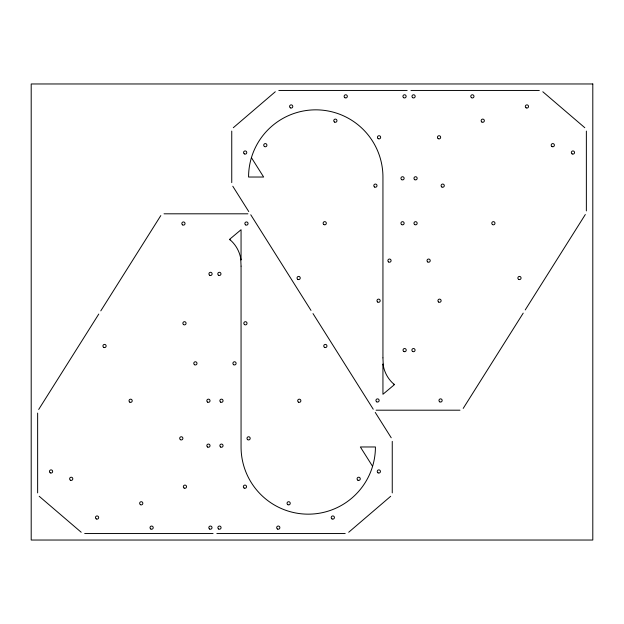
<?xml version="1.0" encoding="UTF-8"?>
<svg xmlns="http://www.w3.org/2000/svg" width="624" height="624" viewBox="0 0 624 624"><rect width="100%" height="100%" fill="white"/><g stroke="black" fill="none" stroke-linecap="round" stroke-linejoin="round"><path stroke-width="0.94" d="M241.059 259.873L241.059 229.718L229.507 239.405L230.022 239.85M382.941 364.127L382.941 394.282L394.493 384.595L393.978 384.15M241.059 266.05L240.786 259.802M382.941 357.95L383.214 364.198M38.68 409.477L98.771 314.067M100.784 310.877L160.797 215.592M463.203 408.408L523.216 313.123M525.229 309.933L585.32 214.523M233.298 127.717L275.293 91.751M348.707 532.249L390.702 496.283M278.803 90.457L407.168 90.457M410.935 90.457L539.308 90.457M164.026 213.806L247.892 213.806M376.108 410.194L459.974 410.194M84.692 533.543L213.065 533.543M216.832 533.543L345.197 533.543M542.81 91.751L584.805 127.717M39.195 496.283L81.19 532.249M251.573 157.903L263.64 177.029L248.57 177.029A67.189 67.189 0 0 1 315.752 109.84A67.189 67.189 0 0 1 382.941 177.029L382.941 357.809M232.783 186.233L248.75 211.575M250.754 214.765L310.994 310.409M313.006 313.591L373.246 409.235M375.25 412.425L391.217 437.767M372.427 466.097L360.36 446.971L375.43 446.971A67.189 67.189 0 0 1 308.248 514.16A67.189 67.189 0 0 1 241.059 446.971L241.059 266.191M586.365 131.095L586.365 210.912M392.254 441.371L392.254 492.905M231.746 131.095L231.746 182.629M37.635 413.088L37.635 492.905M393.931 384.205A32.035 32.035 0 0 1 383.058 364.221M230.069 239.795A32.035 32.035 0 0 1 240.942 259.779M592.8 83.967L31.2 83.967L31.2 540.033L592.8 540.033L592.8 83.967M244.522 324.613A1.599 1.599 0 0 0 247.018 323.396A1.599 1.599 0 0 0 244.717 321.844A1.599 1.599 0 0 0 244.522 324.613M183.573 324.613A1.599 1.599 0 0 0 186.069 323.396A1.599 1.599 0 0 0 183.776 321.844A1.599 1.599 0 0 0 183.573 324.613M438.625 302.039A1.599 1.599 0 0 0 441.121 300.83A1.599 1.599 0 0 0 438.828 299.27A1.599 1.599 0 0 0 438.625 302.039M377.684 302.039A1.599 1.599 0 0 0 380.18 300.83A1.599 1.599 0 0 0 377.879 299.27A1.599 1.599 0 0 0 377.684 302.039M572.146 153.917A1.599 1.599 0 0 0 574.548 152.529A1.599 1.599 0 0 0 572.146 151.148A1.599 1.599 0 0 0 572.146 153.917M551.983 146.57A1.599 1.599 0 0 0 554.393 145.181A1.599 1.599 0 0 0 551.983 143.793A1.599 1.599 0 0 0 551.983 146.57M526.126 107.851A1.599 1.599 0 0 0 528.528 106.462A1.599 1.599 0 0 0 526.126 105.074A1.599 1.599 0 0 0 526.126 107.851M481.853 122.023A1.599 1.599 0 0 0 484.349 120.806A1.599 1.599 0 0 0 482.048 119.254A1.599 1.599 0 0 0 481.853 122.023M471.479 97.687A1.599 1.599 0 0 0 473.975 96.478A1.599 1.599 0 0 0 471.674 94.918A1.599 1.599 0 0 0 471.479 97.687M438.157 138.637A1.599 1.599 0 0 0 440.653 137.428A1.599 1.599 0 0 0 438.36 135.868A1.599 1.599 0 0 0 438.157 138.637M412.682 97.687A1.599 1.599 0 0 0 415.178 96.478A1.599 1.599 0 0 0 412.877 94.918A1.599 1.599 0 0 0 412.682 97.687M403.634 97.687A1.599 1.599 0 0 0 406.13 96.478A1.599 1.599 0 0 0 403.829 94.918A1.599 1.599 0 0 0 403.634 97.687M378.152 138.637A1.599 1.599 0 0 0 380.648 137.428A1.599 1.599 0 0 0 378.347 135.868A1.599 1.599 0 0 0 378.152 138.637M344.83 97.687A1.599 1.599 0 0 0 347.326 96.478A1.599 1.599 0 0 0 345.033 94.918A1.599 1.599 0 0 0 344.83 97.687M334.464 122.023A1.599 1.599 0 0 0 336.952 120.806A1.599 1.599 0 0 0 334.659 119.254A1.599 1.599 0 0 0 334.464 122.023M290.378 107.851A1.599 1.599 0 0 0 292.781 106.462A1.599 1.599 0 0 0 290.378 105.074A1.599 1.599 0 0 0 290.378 107.851M264.521 146.57A1.599 1.599 0 0 0 266.924 145.181A1.599 1.599 0 0 0 264.521 143.793A1.599 1.599 0 0 0 264.521 146.57M244.265 153.855A1.599 1.599 0 0 0 246.753 152.646A1.599 1.599 0 0 0 244.46 151.094A1.599 1.599 0 0 0 244.265 153.855M182.536 224.866A1.599 1.599 0 0 0 185.032 223.657A1.599 1.599 0 0 0 182.738 222.097A1.599 1.599 0 0 0 182.536 224.866M374.603 187.036A1.599 1.599 0 0 0 377.005 185.648A1.599 1.599 0 0 0 374.603 184.259A1.599 1.599 0 0 0 374.603 187.036M401.739 179.696A1.599 1.599 0 0 0 404.141 178.316A1.599 1.599 0 0 0 401.739 176.927A1.599 1.599 0 0 0 401.739 179.696M414.765 179.696A1.599 1.599 0 0 0 417.167 178.316A1.599 1.599 0 0 0 414.765 176.927A1.599 1.599 0 0 0 414.765 179.696M441.901 187.036A1.599 1.599 0 0 0 444.304 185.648A1.599 1.599 0 0 0 441.901 184.259A1.599 1.599 0 0 0 441.901 187.036M492.484 224.562A1.599 1.599 0 0 0 494.98 223.345A1.599 1.599 0 0 0 492.687 221.793A1.599 1.599 0 0 0 492.484 224.562M414.765 224.64A1.599 1.599 0 0 0 417.167 223.252A1.599 1.599 0 0 0 414.765 221.871A1.599 1.599 0 0 0 414.765 224.64M401.739 224.64A1.599 1.599 0 0 0 404.141 223.252A1.599 1.599 0 0 0 401.739 221.871A1.599 1.599 0 0 0 401.739 224.64M323.825 224.562A1.599 1.599 0 0 0 326.321 223.345A1.599 1.599 0 0 0 324.02 221.793A1.599 1.599 0 0 0 323.825 224.562M245.56 224.866A1.599 1.599 0 0 0 248.056 223.657A1.599 1.599 0 0 0 245.755 222.097A1.599 1.599 0 0 0 245.56 224.866M209.719 275.27A1.599 1.599 0 0 0 212.121 273.889A1.599 1.599 0 0 0 209.719 272.501A1.599 1.599 0 0 0 209.719 275.27M218.572 275.27A1.599 1.599 0 0 0 220.974 273.889A1.599 1.599 0 0 0 218.572 272.501A1.599 1.599 0 0 0 218.572 275.27M297.843 279.396A1.599 1.599 0 0 0 300.245 278.008A1.599 1.599 0 0 0 297.843 276.619A1.599 1.599 0 0 0 297.843 279.396M388.588 261.955A1.599 1.599 0 0 0 391.084 260.746A1.599 1.599 0 0 0 388.783 259.186A1.599 1.599 0 0 0 388.588 261.955M427.729 261.955A1.599 1.599 0 0 0 430.225 260.746A1.599 1.599 0 0 0 427.924 259.186A1.599 1.599 0 0 0 427.729 261.955M518.661 279.396A1.599 1.599 0 0 0 521.063 278.008A1.599 1.599 0 0 0 518.661 276.619A1.599 1.599 0 0 0 518.661 279.396M439.764 401.848A1.599 1.599 0 0 0 442.166 400.46A1.599 1.599 0 0 0 439.764 399.071A1.599 1.599 0 0 0 439.764 401.848M412.675 351.499A1.599 1.599 0 0 0 415.077 350.111A1.599 1.599 0 0 0 412.675 348.73A1.599 1.599 0 0 0 412.675 351.499M403.829 351.499A1.599 1.599 0 0 0 406.232 350.111A1.599 1.599 0 0 0 403.829 348.73A1.599 1.599 0 0 0 403.829 351.499M324.457 347.318A1.599 1.599 0 0 0 326.953 346.109A1.599 1.599 0 0 0 324.659 344.549A1.599 1.599 0 0 0 324.457 347.318M298.475 402.152A1.599 1.599 0 0 0 300.877 400.772A1.599 1.599 0 0 0 298.475 399.383A1.599 1.599 0 0 0 298.475 402.152M376.74 401.848A1.599 1.599 0 0 0 379.142 400.46A1.599 1.599 0 0 0 376.74 399.071A1.599 1.599 0 0 0 376.74 401.848M378.043 472.852A1.599 1.599 0 0 0 380.445 471.471A1.599 1.599 0 0 0 378.043 470.083A1.599 1.599 0 0 0 378.043 472.852M357.88 480.207A1.599 1.599 0 0 0 360.282 478.819A1.599 1.599 0 0 0 357.88 477.43A1.599 1.599 0 0 0 357.88 480.207M332.023 518.926A1.599 1.599 0 0 0 334.425 517.538A1.599 1.599 0 0 0 332.023 516.149A1.599 1.599 0 0 0 332.023 518.926M287.843 504.691A1.599 1.599 0 0 0 290.246 503.303A1.599 1.599 0 0 0 287.843 501.914A1.599 1.599 0 0 0 287.843 504.691M277.469 529.027A1.599 1.599 0 0 0 279.872 527.639A1.599 1.599 0 0 0 277.469 526.25A1.599 1.599 0 0 0 277.469 529.027M244.148 488.077A1.599 1.599 0 0 0 246.55 486.689A1.599 1.599 0 0 0 244.148 485.3A1.599 1.599 0 0 0 244.148 488.077M247.697 439.678A1.599 1.599 0 0 0 250.193 438.469A1.599 1.599 0 0 0 247.9 436.909A1.599 1.599 0 0 0 247.697 439.678M233.704 364.751A1.599 1.599 0 0 0 236.106 363.363A1.599 1.599 0 0 0 233.704 361.975A1.599 1.599 0 0 0 233.704 364.751M194.587 364.751A1.599 1.599 0 0 0 196.989 363.363A1.599 1.599 0 0 0 194.587 361.975A1.599 1.599 0 0 0 194.587 364.751M207.628 402.129A1.599 1.599 0 0 0 210.031 400.748A1.599 1.599 0 0 0 207.628 399.36A1.599 1.599 0 0 0 207.628 402.129M220.662 402.129A1.599 1.599 0 0 0 223.064 400.748A1.599 1.599 0 0 0 220.662 399.36A1.599 1.599 0 0 0 220.662 402.129M207.628 447.049A1.599 1.599 0 0 0 210.031 445.661A1.599 1.599 0 0 0 207.628 444.272A1.599 1.599 0 0 0 207.628 447.049M220.662 447.049A1.599 1.599 0 0 0 223.064 445.661A1.599 1.599 0 0 0 220.662 444.272A1.599 1.599 0 0 0 220.662 447.049M218.673 529.027A1.599 1.599 0 0 0 221.075 527.639A1.599 1.599 0 0 0 218.673 526.25A1.599 1.599 0 0 0 218.673 529.027M209.617 529.027A1.599 1.599 0 0 0 212.02 527.639A1.599 1.599 0 0 0 209.617 526.25A1.599 1.599 0 0 0 209.617 529.027M180.398 439.678A1.599 1.599 0 0 0 182.894 438.469A1.599 1.599 0 0 0 180.593 436.909A1.599 1.599 0 0 0 180.398 439.678M184.142 488.077A1.599 1.599 0 0 0 186.545 486.689A1.599 1.599 0 0 0 184.142 485.3A1.599 1.599 0 0 0 184.142 488.077M103.732 347.381A1.599 1.599 0 0 0 106.135 345.992A1.599 1.599 0 0 0 103.732 344.604A1.599 1.599 0 0 0 103.732 347.381M129.815 402.152A1.599 1.599 0 0 0 132.218 400.772A1.599 1.599 0 0 0 129.815 399.383A1.599 1.599 0 0 0 129.815 402.152M150.821 529.027A1.599 1.599 0 0 0 153.223 527.639A1.599 1.599 0 0 0 150.821 526.25A1.599 1.599 0 0 0 150.821 529.027M140.447 504.691A1.599 1.599 0 0 0 142.849 503.303A1.599 1.599 0 0 0 140.447 501.914A1.599 1.599 0 0 0 140.447 504.691M96.268 518.926A1.599 1.599 0 0 0 98.67 517.538A1.599 1.599 0 0 0 96.268 516.149A1.599 1.599 0 0 0 96.268 518.926M70.411 480.207A1.599 1.599 0 0 0 72.813 478.819A1.599 1.599 0 0 0 70.411 477.43A1.599 1.599 0 0 0 70.411 480.207M50.248 472.852A1.599 1.599 0 0 0 52.65 471.471A1.599 1.599 0 0 0 50.248 470.083A1.599 1.599 0 0 0 50.248 472.852"/></g></svg>
